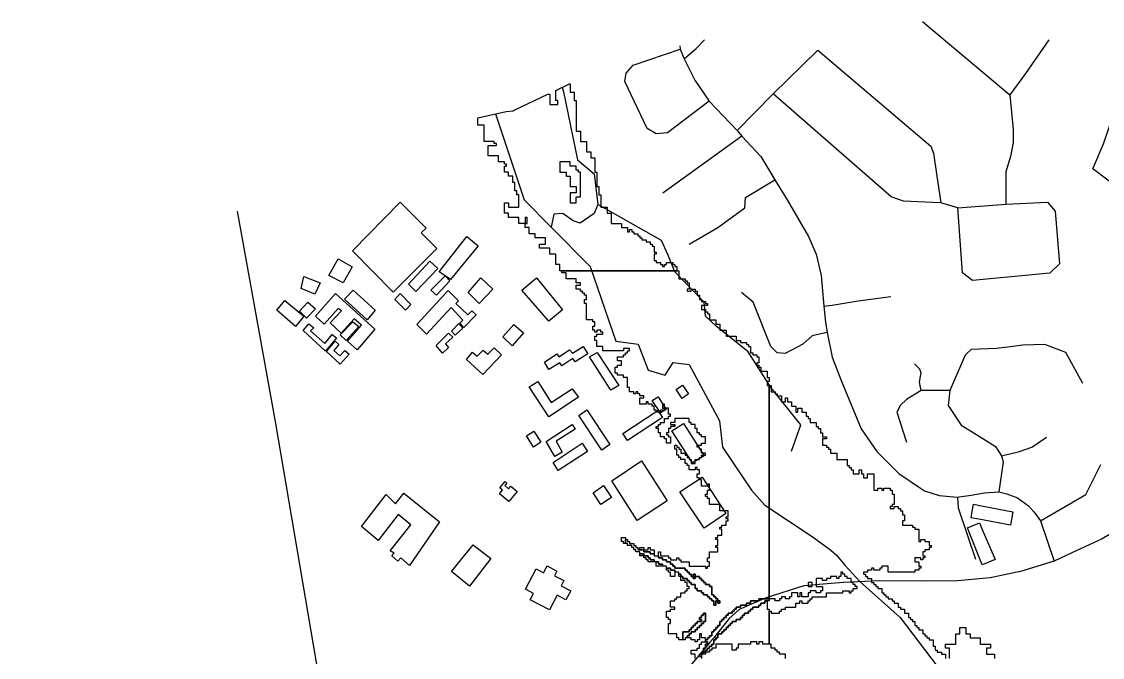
# Model space of a CAD drawing. Header units: metres. Extents: x 553506 to 563855, y 142925 to 150243.
# Drawn here: x 562271 to 563325, y 149623 to 150243 of the extents above; entities that cross this region are included whole.
import ezdxf

# ---------------------------------------------------------------- set-up
doc = ezdxf.new("R2010")
doc.units = ezdxf.units.M
for name, color, linetype in [('C-BUILDINGS', 8, 'Continuous'), ('C-FLOOD_ZONE_3', 150, 'Continuous'), ('C-POWER_LINES', 6, 'Continuous'), ('C-ROADS', 33, 'Continuous'), ('C-WATERWAYS', 5, 'Continuous')]:
    doc.layers.add(name, color=color, linetype=linetype)

msp = doc.modelspace()

# ---------------------------------------------------------------- linework, layer by layer
at = {"layer": 'C-BUILDINGS'}
for points in [[(562665.5555, 150041.5477), (562660.7112, 150036.9532), (562675.9047, 150021.5183), (562633.2107, 149978.9386), (562593.8669, 150019.2081), (562640.0548, 150066.651), (562665.5555, 150041.5477)], [(562716.1544, 150024.3413), (562689.3643, 149991.3365), (562684.0434, 149994.9411), (562678.1865, 149998.9182), (562705.2952, 150033.3354), (562716.1544, 150024.3413)], [(562593.5087, 150003.6032), (562584.7585, 149988.1665), (562570.7596, 149995.2361), (562579.6157, 150011.522), (562593.5087, 150003.6032)], [(562676.9452, 150002.14), (562655.4967, 149979.6448), (562648.4492, 149986.7897), (562669.188, 150009.4071), (562676.9452, 150002.14)], [(562562.1708, 149988.1634), (562557.126, 149977.0959), (562543.6003, 149982.4664), (562546.2093, 149994.3138), (562562.1708, 149988.1634)], [(562688.6877, 149990.1909), (562675.4973, 149976.1604), (562670.0852, 149981.0977), (562684.0434, 149994.9411), (562688.6877, 149990.1909)], [(562730.4324, 149982.0201), (562717.3859, 149967.8605), (562706.524, 149978.7022), (562719.0004, 149992.9884), (562730.4324, 149982.0201)], [(562785.1363, 149950.8758), (562759.011, 149980.8783), (562773.1088, 149992.9566), (562798.5388, 149961.7412), (562785.1363, 149950.8758)], [(562615.4557, 149943.0929), (562598.3425, 149922.7165), (562588.8369, 149931.3418), (562602.4092, 149946.7866), (562595.2489, 149953.0821), (562582.6236, 149939.0698), (562571.935, 149949.0824), (562582.9243, 149960.9059), (562579.8713, 149963.0798), (562566.155, 149947.7641), (562557.5169, 149955.7047), (562577.2755, 149977.7341), (562615.4557, 149943.0929)], [(562615.8598, 149961.6599), (562607.9284, 149951.9256), (562585.9771, 149972.1997), (562594.3658, 149980.9579), (562615.8598, 149961.6599)], [(562650.499, 149966.8757), (562645.557, 149961.6103), (562634.9945, 149972.0498), (562640.0743, 149977.5978), (562650.499, 149966.8757)], [(562689.9394, 149964.1522), (562665.7612, 149938.031), (562656.3638, 149947.6503), (562686.9986, 149980.6432), (562696.9776, 149970.753), (562694.6426, 149968.1302), (562706.2189, 149957.0217), (562709.9352, 149960.8237), (562714.32, 149956.9892), (562702.2108, 149944.5623), (562698.3736, 149948.9818), (562701.2699, 149951.756), (562689.9394, 149964.1522)], [(562527.7773, 149970.7794), (562546.2995, 149955.4941), (562538.2332, 149945.5998), (562519.9723, 149961.461), (562527.7773, 149970.7794)], [(562557.7185, 149962.8011), (562548.7779, 149953.5914), (562541.8863, 149960.452), (562549.9885, 149969.2122), (562557.7185, 149962.8011)], [(562555.8926, 149944.3226), (562552.8615, 149941.3883), (562566.7513, 149928.9393), (562573.9975, 149937.806), (562578.2172, 149934.5449), (562567.4149, 149921.4474), (562545.4683, 149941.5771), (562551.222, 149948.137), (562555.8926, 149944.3226)], [(562599.7548, 149945.4225), (562587.6767, 149932.0063), (562581.8254, 149937.3527), (562593.9214, 149950.2019), (562599.7548, 149945.4225)], [(562701.3724, 149944.1127), (562693.9171, 149937.2205), (562690.1052, 149941.062), (562697.2563, 149948.5123), (562701.3724, 149944.1127)], [(562760.478, 149939.4643), (562749.5158, 149926.7954), (562740.2893, 149935.4294), (562750.9898, 149947.5335), (562760.478, 149939.4643)], [(562580.4134, 149928.0921), (562575.6332, 149922.1306), (562581.1933, 149916.9308), (562586.1381, 149922.3298), (562590.3716, 149918.6351), (562581.7307, 149909.0119), (562568.2801, 149921.0518), (562576.8985, 149931.3866), (562580.4134, 149928.0921)], [(562691.7065, 149935.3028), (562684.2466, 149928.5551), (562687.3357, 149925.2471), (562681.548, 149919.543), (562675.3458, 149927.1377), (562687.3218, 149939.1373), (562691.7065, 149935.3028)], [(562715.173, 149916.6354), (562721.0911, 149922.633), (562725.764, 149918.5294), (562731.8242, 149924.6762), (562739.1424, 149917.8182), (562720.8537, 149898.8177), (562704.7617, 149913.4782), (562710.7839, 149920.6033), (562715.173, 149916.6354)], [(562794.8908, 149915.902), (562805.4666, 149922.9045), (562808.1345, 149919.4386), (562818.5798, 149926.1476), (562823.0676, 149919.0664), (562810.8151, 149911.1647), (562808.4357, 149914.3504), (562797.8711, 149907.2147), (562795.9221, 149910.2694), (562785.1929, 149903.6961), (562780.8471, 149910.9266), (562792.9531, 149918.8235), (562794.8908, 149915.902)], [(562853.6021, 149888.0131), (562845.789, 149883.3687), (562824.8676, 149915.8623), (562832.2593, 149920.3486), (562853.6021, 149888.0131)], [(562787.4898, 149871.6022), (562807.8126, 149884.8575), (562814.0355, 149876.8407), (562785.104, 149857.3577), (562766.1249, 149886.7966), (562774.4902, 149891.8813), (562787.4898, 149871.6022)], [(562921.3406, 149879.8227), (562915.0823, 149875.517), (562909.2742, 149884.1145), (562915.6766, 149888.2801), (562921.3406, 149879.8227)], [(562899.6546, 149864.8208), (562894.2213, 149861.3871), (562886.0291, 149873.3149), (562891.8795, 149877.04), (562899.6546, 149864.8208)], [(562844.6247, 149830.6296), (562836.9896, 149825.0003), (562814.4592, 149858.8564), (562822.2502, 149864.2012), (562844.6247, 149830.6296)], [(562896.0731, 149856.7712), (562861.9764, 149834.4413), (562857.3579, 149841.229), (562891.4455, 149863.8479), (562896.0731, 149856.7712)], [(562810.9083, 149845.4319), (562792.2396, 149833.7873), (562798.2573, 149823.204), (562791.1587, 149818.727), (562782.4465, 149833.6103), (562807.9213, 149850.1454), (562810.9083, 149845.4319)], [(562936.611, 149819.5134), (562925.1784, 149812.6393), (562905.2883, 149843.8853), (562916.4369, 149850.8951), (562936.611, 149819.5134)], [(562777.4976, 149832.7521), (562770.1218, 149827.977), (562763.3786, 149838.9603), (562770.6192, 149843.5864), (562777.4976, 149832.7521)], [(562822.9573, 149823.8428), (562794.1496, 149805.0759), (562789.3437, 149813.1488), (562817.737, 149831.7578), (562822.9573, 149823.8428)], [(562900.6416, 149775.5867), (562871.4101, 149756.5166), (562846.6082, 149794.9864), (562875.5402, 149814.4586), (562900.6416, 149775.5867)], [(562746.1447, 149775.0043), (562736.9594, 149782.5488), (562739.9072, 149786.1261), (562737.2523, 149788.3014), (562742.4412, 149794.5987), (562744.3789, 149793.0017), (562742.2456, 149790.4075), (562745.9268, 149787.3855), (562748.0535, 149789.9683), (562754.2824, 149784.8455), (562746.1447, 149775.0043)], [(562957.7157, 149763.2294), (562936.5751, 149749.0905), (562913.0025, 149784.4826), (562934.5718, 149798.7685), (562957.7157, 149763.2294)], [(562635.7016, 149772.8393), (562643.8586, 149783.1819), (562678.6981, 149754.9909), (562649.3552, 149712.723), (562640.9633, 149719.9367), (562637.7953, 149716.909), (562632.0935, 149721.9373), (562634.2873, 149724.6113), (562630.305, 149726.7669), (562650.7196, 149752.1565), (562638.3247, 149762.1817), (562618.8877, 149736.8231), (562602.4592, 149750.6274), (562626.6086, 149781.667), (562635.7016, 149772.8393)], [(562846.264, 149778.9589), (562835.967, 149771.9762), (562828.5049, 149783.3596), (562838.6508, 149790.4821), (562846.264, 149778.9589)], [(563204.5822, 149757.6607), (563197.1149, 149759.0706), (563198.1481, 149765.7038), (563199.3146, 149772.3189), (563207.0078, 149770.8383), (563237.6055, 149764.9327), (563235.3021, 149751.8703), (563204.5822, 149757.6607)], [(563220.3439, 149718.5043), (563207.8903, 149713.1887), (563195.887, 149743.3933), (563193.5547, 149749.2628), (563198.9594, 149751.6162), (563205.0674, 149754.2702), (563207.9073, 149747.6044), (563220.3439, 149718.5043)], [(562728.5362, 149719.5401), (562707.8606, 149692.4724), (562690.3968, 149706.7333), (562711.3228, 149732.7404), (562728.5362, 149719.5401)], [(562762.3249, 149689.4687), (562772.7426, 149709.1881), (562779.9854, 149705.3775), (562783.5523, 149712.1354), (562793.055, 149707.1499), (562790.6747, 149702.6445), (562799.7724, 149697.8687), (562797.0893, 149692.775), (562806.5069, 149687.8313), (562801.8518, 149679.0242), (562793.1948, 149683.5691), (562785.7177, 149669.4191), (562767.11, 149679.1913), (562770.321, 149685.2701), (562762.3249, 149689.4687)]]:
    msp.add_lwpolyline(points, close=True, dxfattribs=at)
at = {"layer": 'C-FLOOD_ZONE_3'}
for points in [[(562806, 150182), (562806, 150174), (562810, 150174), (562810, 150166), (562812, 150166), (562812, 150136), (562816, 150136), (562816, 150126), (562822, 150126), (562822, 150116), (562826, 150116), (562826, 150112), (562826, 150110), (562830, 150110), (562830, 150102), (562830, 150096), (562832, 150096), (562832, 150082), (562834, 150082), (562834, 150076), (562834, 150074), (562836, 150074), (562836, 150062), (562842, 150062), (562842, 150056), (562846, 150056), (562846, 150046), (562852, 150046), (562856, 150046), (562856, 150042), (562862, 150042), (562862, 150038), (562864, 150038), (562864, 150040), (562866, 150040), (562866, 150038), (562868, 150038), (562868, 150036), (562872, 150036), (562872, 150034), (562874, 150034), (562874, 150032), (562876, 150032), (562876, 150030), (562880, 150030), (562880, 150028), (562884, 150028), (562884, 150026), (562886, 150026), (562886, 150024), (562888, 150024), (562888, 150018), (562890, 150018), (562890, 150016), (562888, 150016), (562888, 150010), (562890, 150010), (562890, 150008), (562894, 150008), (562894, 150006), (562896, 150006), (562896, 150004), (562898, 150004), (562898, 150006), (562900, 150006), (562900, 150008), (562906, 150008), (562906, 150006), (562908, 150006), (562908, 150004), (562910, 150004), (562910, 150002), (562910, 150000), (562796, 150000), (562796, 150006), (562792, 150006), (562792, 150016), (562786, 150016), (562786, 150022), (562776, 150022), (562776, 150026), (562782, 150026), (562782, 150032), (562772, 150032), (562772, 150036), (562766, 150036), (562766, 150042), (562762, 150042), (562762, 150046), (562756, 150046), (562756, 150052), (562746, 150052), (562746, 150056), (562742, 150056), (562742, 150062), (562742, 150066), (562746, 150066), (562746, 150062), (562756, 150062), (562756, 150072), (562756, 150074), (562754, 150074), (562754, 150076), (562754, 150078), (562752, 150078), (562752, 150082), (562752, 150086), (562750, 150086), (562750, 150092), (562746, 150092), (562746, 150096), (562742, 150096), (562742, 150102), (562744, 150102), (562744, 150104), (562742, 150104), (562742, 150106), (562736, 150106), (562736, 150112), (562726, 150112), (562726, 150122), (562734, 150122), (562734, 150124), (562732, 150124), (562732, 150126), (562722, 150126), (562722, 150142), (562716, 150142), (562716, 150146), (562716, 150149.097), (562743.6149, 150155.1119), (562750.5141, 150155.8785), (562751.4524, 150156.4409), (562784.3493, 150172), (562786, 150172), (562786, 150162), (562794, 150162), (562794, 150166), (562792, 150166), (562792, 150175.6185), (562805.4925, 150182), (562806, 150182)], [(562816, 150072), (562816, 150096), (562814, 150096), (562814, 150098), (562812, 150098), (562812, 150102), (562806, 150102), (562806, 150106), (562796, 150106), (562796, 150096), (562802, 150096), (562802, 150092), (562806, 150092), (562806, 150082), (562812, 150082), (562812, 150076), (562806, 150076), (562806, 150066), (562812, 150066), (562812, 150072), (562816, 150072)], [(562764, 150046), (562764, 150052), (562762, 150052), (562762, 150046), (562764, 150046)], [(562830, 149940), (562830, 149942), (562828, 149942), (562828, 149946), (562830, 149946), (562830, 149950), (562828, 149950), (562828, 149952), (562822, 149952), (562822, 149958), (562822, 149968), (562820, 149968), (562820, 149972), (562822, 149972), (562822, 149976), (562820, 149976), (562820, 149978), (562818, 149978), (562818, 149980), (562816, 149980), (562816, 149982), (562812, 149982), (562812, 149986), (562816, 149986), (562816, 149988), (562812, 149988), (562812, 149992), (562808, 149992), (562802, 149992), (562802, 149998), (562798, 149998), (562798, 150000), (562910, 150000), (562912, 150000), (562912, 149998), (562912, 149992), (562914, 149992), (562918, 149992), (562918, 149990), (562920, 149990), (562920, 149988), (562922, 149988), (562922, 149986), (562922, 149982), (562920, 149982), (562920, 149980), (562924, 149980), (562924, 149982), (562928, 149982), (562928, 149980), (562930, 149980), (562930, 149978), (562930, 149976), (562932, 149976), (562932, 149972), (562934, 149972), (562934, 149970), (562938, 149970), (562938, 149968), (562940, 149968), (562940, 149966), (562938, 149966), (562934, 149966), (562934, 149962), (562938, 149962), (562938, 149960), (562940, 149960), (562940, 149958), (562942, 149958), (562942, 149952), (562948, 149952), (562948, 149948), (562952, 149948), (562952, 149942), (562958, 149942), (562958, 149938), (562958, 149936), (562964, 149936), (562968, 149936), (562968, 149932), (562970, 149932), (562972, 149932), (562972, 149930), (562978, 149930), (562978, 149928), (562980, 149928), (562980, 149926), (562982, 149926), (562982, 149920), (562984, 149920), (562984, 149918), (562988, 149918), (562988, 149916), (562990, 149916), (562990, 149912), (562990, 149910), (562988, 149910), (562988, 149908), (562990, 149908), (562990, 149906), (562992, 149906), (562992, 149902), (562998, 149902), (562998, 149896), (563000, 149896), (563000, 149892), (562998, 149892), (562998, 149888), (563000, 149888), (563000, 149886), (563000, 149680.001), (562994, 149680.001), (562989.9994, 149680.0006), (562989.999, 149678.001), (562984, 149678.001), (562981.9994, 149678.0006), (562981.999, 149676.001), (562980, 149676.001), (562977.9994, 149676.0006), (562977.999, 149674.001), (562974, 149674.001), (562971.9994, 149674.0006), (562971.999, 149672.001), (562970, 149672.001), (562967.9994, 149672.0006), (562967.999, 149670.001), (562965.9994, 149670.0006), (562965.999, 149668.001), (562963.9994, 149668.0006), (562963.999, 149666.001), (562962, 149666.001), (562959.9994, 149666.0006), (562959.999, 149664.001), (562957.9994, 149664.0006), (562957.999, 149662.001), (562955.9994, 149662.0006), (562955.999, 149660.001), (562953.9994, 149660.0006), (562953.999, 149658.001), (562951.9994, 149658.0006), (562951.999, 149656), (562951.999, 149654.001), (562949.9994, 149654.0006), (562949.999, 149652.001), (562947.9994, 149652.0006), (562947.999, 149650.001), (562945.9994, 149650.0006), (562945.999, 149648.001), (562943.9994, 149648.0006), (562943.999, 149646), (562943.999, 149644.001), (562941.9994, 149644.0006), (562941.999, 149642.001), (562939.9994, 149642.0006), (562939.999, 149640.001), (562938, 149640.001), (562938, 149642), (562934, 149642), (562934, 149646), (562932, 149646), (562932, 149640), (562930, 149640), (562930, 149638), (562928, 149638), (562928, 149640), (562924, 149640), (562924, 149642), (562920.001, 149642), (562920.001, 149643.999), (562922.0006, 149643.9994), (562922.001, 149645.999), (562924.0006, 149645.9994), (562924.001, 149647.999), (562928.0006, 149647.9994), (562928.001, 149649.999), (562930.0006, 149649.9994), (562930.001, 149651.999), (562932.0006, 149651.9994), (562932.001, 149653.999), (562934.0006, 149653.9994), (562934.001, 149655.999), (562936.0006, 149655.9994), (562936.001, 149657.999), (562938.0006, 149657.9994), (562938.001, 149660), (562938.001, 149664), (562938.0006, 149666.0006), (562935.9994, 149666.0006), (562935.999, 149664.001), (562933.9994, 149664.0006), (562933.999, 149662.001), (562931.9994, 149662.0006), (562931.9994, 149659.9994), (562933.999, 149659.999), (562933.999, 149658.001), (562929.9994, 149658.0006), (562929.999, 149656.001), (562927.9994, 149656.0006), (562927.999, 149654.001), (562925.9994, 149654.0006), (562925.999, 149652.001), (562923.9994, 149652.0006), (562923.999, 149650.001), (562921.9994, 149650.0006), (562921.999, 149648.001), (562918, 149648.001), (562915.9994, 149648.0006), (562915.999, 149646), (562915.999, 149640), (562912, 149640), (562912, 149642), (562910, 149642), (562910, 149646), (562902, 149646), (562902, 149656), (562904, 149656), (562904, 149660), (562902, 149660), (562902, 149662), (562900, 149662), (562900, 149668), (562904, 149668), (562904, 149670), (562908, 149670), (562908, 149672), (562904, 149672), (562904, 149678), (562908, 149678), (562908, 149680), (562910, 149680), (562910, 149682), (562914, 149682), (562914, 149686), (562918, 149686), (562918, 149688), (562920, 149688), (562920, 149690), (562922, 149690), (562922, 149692), (562920, 149692), (562920, 149696), (562918, 149696), (562918, 149698), (562914, 149698), (562913.9995, 149701.9995), (562915.999, 149701.999), (562915.9994, 149699.9994), (562918, 149699.999), (562919.999, 149699.999), (562919.9994, 149697.9994), (562921.999, 149697.999), (562921.9994, 149695.9994), (562923.999, 149695.999), (562923.9994, 149693.9994), (562926, 149693.999), (562927.999, 149693.999), (562927.9994, 149689.9994), (562929.999, 149689.999), (562929.9994, 149687.9994), (562933.999, 149687.999), (562933.9994, 149685.9994), (562935.999, 149685.999), (562935.9994, 149683.9994), (562938, 149683.999), (562939.999, 149683.999), (562939.9994, 149681.9994), (562941.999, 149681.999), (562941.9994, 149679.9994), (562943.999, 149679.999), (562943.9994, 149677.9994), (562945.999, 149677.999), (562945.999, 149676), (562945.9994, 149673.9994), (562948.0006, 149673.9994), (562948.001, 149676), (562948.001, 149677.999), (562950, 149678), (562950.0006, 149680.0006), (562948.001, 149680.001), (562948.0006, 149682.0006), (562946.001, 149682.001), (562946.0006, 149684.0006), (562944.001, 149684.001), (562944.0006, 149692.0006), (562942.001, 149692.001), (562942.0006, 149694.0006), (562938.001, 149694.001), (562938.0006, 149696.0006), (562936.001, 149696.001), (562936.0006, 149698.0006), (562934.001, 149698.001), (562934.0006, 149700.0006), (562932.001, 149700.001), (562932.0006, 149702.0006), (562928, 149702), (562928.0006, 149704.0006), (562925.9994, 149704.0006), (562926, 149702), (562924.001, 149702.001), (562924.0006, 149704.0006), (562922.001, 149704.001), (562922.0006, 149706.0006), (562920.001, 149706.001), (562920.0006, 149708.0006), (562918.001, 149708.001), (562918.0006, 149710.0006), (562912, 149710.001), (562908.001, 149710.001), (562908.0006, 149712.0006), (562906.001, 149712.001), (562906.0006, 149714.0006), (562904.001, 149714.001), (562904.0006, 149716.0006), (562900.001, 149716.001), (562900.0006, 149718.0006), (562896.001, 149718.001), (562896.0006, 149720.0006), (562892.001, 149720.001), (562892.0006, 149722.0006), (562892, 149726), (562894, 149726), (562894, 149722), (562898, 149722), (562900, 149722), (562902, 149722), (562902, 149720), (562904, 149720), (562904, 149718), (562910, 149718), (562910, 149720), (562912, 149720), (562912, 149718), (562914, 149718), (562914, 149716), (562922, 149716), (562922, 149712), (562938, 149712), (562938, 149710), (562940, 149710), (562940, 149712), (562942, 149712), (562942, 149716), (562940, 149716), (562940, 149720), (562942, 149720), (562942, 149726), (562950, 149726), (562950, 149730), (562948, 149730), (562948, 149732), (562950, 149732), (562950, 149738), (562948, 149738), (562948, 149740), (562950, 149740), (562950, 149742), (562954, 149742), (562954, 149748), (562952, 149748), (562952, 149750), (562954, 149750), (562954, 149752), (562958, 149752), (562958, 149756), (562960, 149756), (562960, 149758), (562958, 149758), (562958, 149760), (562960, 149760), (562960, 149766), (562952, 149766), (562952, 149772), (562942, 149772), (562942, 149778), (562940, 149778), (562940, 149780), (562938, 149780), (562938, 149782), (562940, 149782), (562940, 149786), (562942, 149786), (562942, 149792), (562940, 149792), (562940, 149790), (562934, 149790), (562934, 149796), (562932, 149796), (562932, 149798), (562930, 149798), (562930, 149802), (562932, 149802), (562932, 149806), (562930, 149806), (562930, 149808), (562928, 149808), (562928, 149806), (562922, 149806), (562922, 149810), (562920, 149810), (562920, 149812), (562918, 149812), (562918, 149816), (562914, 149816), (562914, 149818), (562912, 149818), (562912, 149820), (562910, 149820), (562910, 149826), (562908, 149826), (562908, 149830), (562910, 149830), (562910, 149828), (562912, 149828), (562912, 149826), (562914, 149826), (562914, 149822), (562918, 149822), (562918, 149820), (562920, 149820), (562920, 149818), (562922, 149818), (562922, 149816), (562924, 149816), (562924, 149812), (562928, 149812), (562928, 149816), (562932, 149816), (562932, 149818), (562934, 149818), (562934, 149820), (562938, 149820), (562938, 149822), (562934, 149822), (562934, 149826), (562932, 149826), (562932, 149828), (562930, 149828), (562930, 149830), (562934, 149830), (562934, 149832), (562938, 149832), (562938, 149838), (562934, 149838), (562934, 149840), (562932, 149840), (562932, 149842), (562930, 149842), (562930, 149846), (562928, 149846), (562928, 149850), (562924, 149850), (562924, 149852), (562922, 149852), (562922, 149856), (562908, 149856), (562908, 149852), (562904, 149852), (562904, 149850), (562908, 149850), (562908, 149848), (562904, 149848), (562904, 149846), (562902, 149846), (562902, 149842), (562900, 149842), (562900, 149840), (562902, 149840), (562902, 149838), (562904, 149838), (562904, 149832), (562900, 149832), (562900, 149836), (562898, 149836), (562898, 149838), (562894, 149838), (562894, 149842), (562892, 149842), (562892, 149846), (562890, 149846), (562890, 149848), (562892, 149848), (562892, 149850), (562894, 149850), (562894, 149852), (562898, 149852), (562898, 149856), (562902, 149856), (562902, 149858), (562904, 149858), (562904, 149860), (562902, 149860), (562902, 149866), (562898, 149866), (562898, 149864), (562894, 149864), (562894, 149862), (562890, 149862), (562890, 149864), (562888, 149864), (562888, 149868), (562886, 149868), (562886, 149870), (562882, 149870), (562882, 149872), (562880, 149872), (562880, 149870), (562874, 149870), (562874, 149876), (562878, 149876), (562878, 149878), (562874, 149878), (562874, 149880), (562872, 149880), (562872, 149882), (562870, 149882), (562870, 149880), (562868, 149880), (562868, 149882), (562864, 149882), (562864, 149886), (562862, 149886), (562862, 149896), (562858, 149896), (562858, 149898), (562852, 149898), (562852, 149900), (562850, 149900), (562850, 149906), (562852, 149906), (562852, 149908), (562856, 149908), (562856, 149912), (562852, 149912), (562852, 149916), (562858, 149916), (562858, 149918), (562860, 149918), (562860, 149920), (562862, 149920), (562862, 149922), (562864, 149922), (562864, 149924), (562858, 149924), (562858, 149922), (562838, 149922), (562838, 149926), (562832, 149926), (562832, 149932), (562830, 149932), (562830, 149936), (562832, 149936), (562832, 149938), (562838, 149938), (562838, 149940), (562836, 149940), (562836, 149942), (562832, 149942), (562832, 149940), (562830, 149940)], [(562898, 149870), (562896, 149870), (562896, 149866), (562898, 149866), (562898, 149870)], [(562860.0006, 149740.0006), (562860.0005, 149738), (562860, 149735.999), (562860, 149733.999), (562857.9994, 149733.9994), (562857.999, 149735.999), (562855.9994, 149735.9994), (562855.9994, 149740.0006), (562860.0006, 149740.0006)], [(562913.9994, 149701.9994), (562913.999, 149703.999), (562911.9994, 149703.9994), (562911.999, 149705.999), (562909.9994, 149705.9994), (562907.9994, 149705.9994), (562907.999, 149707.999), (562903.9994, 149707.9994), (562903.999, 149709.999), (562899.9994, 149709.9994), (562899.999, 149711.999), (562895.9994, 149711.9994), (562895.999, 149713.999), (562891.9994, 149713.9994), (562891.999, 149715.999), (562890, 149715.999), (562887.9997, 149715.9997), (562887.999, 149717.999), (562883.9994, 149717.9994), (562883.999, 149719.999), (562881.9994, 149719.9994), (562881.999, 149721.999), (562877.9997, 149721.9997), (562877.999, 149723.999), (562873.9994, 149723.9994), (562873.999, 149725.999), (562871.9997, 149725.9997), (562869.999, 149726), (562869.999, 149727.999), (562867.9997, 149727.9997), (562867.999, 149729.999), (562865.9994, 149729.9994), (562865.999, 149731.999), (562863.999, 149731.999), (562861.9997, 149731.9997), (562861.999, 149733.999), (562860, 149733.999), (562860, 149735.999), (562860.0003, 149737.9997), (562862.001, 149738), (562862.001, 149736.001), (562864.0003, 149736.0003), (562864.001, 149734.001), (562868, 149734.001), (562868.0003, 149732.0003), (562870.001, 149732), (562870.001, 149730.001), (562872.0006, 149730.0006), (562872.001, 149728.001), (562874.0005, 149728.001), (562876, 149728.001), (562878.0003, 149728.0003), (562878.001, 149726.001), (562880, 149726.001), (562884.0006, 149726.0006), (562884.001, 149724.001), (562888, 149724.001), (562888, 149722), (562892.0006, 149722.0006), (562892.001, 149720.001), (562896.0006, 149720.0006), (562896.001, 149718.001), (562900.0006, 149718.0006), (562900.001, 149716.001), (562904.0006, 149716.0006), (562904.001, 149714.001), (562906.0006, 149714.0006), (562906.001, 149712.001), (562908.0006, 149712.0006), (562908.001, 149710.001), (562912, 149710.001), (562918.0006, 149710.0006), (562918.001, 149708.001), (562920.0006, 149708.0006), (562920.001, 149706.001), (562922.0006, 149706.0006), (562922.001, 149704.001), (562924.0006, 149704.0006), (562924.001, 149702.001), (562926, 149702), (562926.001, 149700.001), (562927.999, 149700.001), (562928, 149702), (562932.0006, 149702.0006), (562932.001, 149700.001), (562934.0006, 149700.0006), (562934.001, 149698.001), (562936.0006, 149698.0006), (562936.001, 149696.001), (562938.0006, 149696.0006), (562938.001, 149694.001), (562942.0006, 149694.0006), (562942.001, 149692.001), (562944.0006, 149692.0006), (562944.001, 149684.001), (562946.0006, 149684.0006), (562946.001, 149682.001), (562948.0006, 149682.0006), (562948.001, 149680.001), (562950.0006, 149680.0006), (562950, 149678), (562948.001, 149677.999), (562948.001, 149676), (562948.0006, 149673.9994), (562945.9994, 149673.9994), (562945.999, 149676), (562945.999, 149677.999), (562943.9994, 149677.9994), (562943.999, 149679.999), (562941.9994, 149679.9994), (562941.999, 149681.999), (562939.9994, 149681.9994), (562939.999, 149683.999), (562938, 149683.999), (562935.9994, 149683.9994), (562935.999, 149685.999), (562933.9994, 149685.9994), (562933.999, 149687.999), (562929.9994, 149687.9994), (562929.999, 149689.999), (562927.9994, 149689.9994), (562927.999, 149693.999), (562926, 149693.999), (562923.9994, 149693.9994), (562923.999, 149695.999), (562921.9994, 149695.9994), (562921.999, 149697.999), (562919.9994, 149697.9994), (562919.999, 149699.999), (562918, 149699.999), (562915.9994, 149699.9994), (562915.999, 149701.999), (562913.9994, 149701.9994)], [(562874.001, 149730), (562878, 149730), (562878.0005, 149728.0005), (562876, 149728.001), (562874.001, 149728.001), (562874.001, 149730)], [(562878.001, 149726.001), (562878.0005, 149728.0005), (562882, 149728), (562882, 149730), (562884, 149730), (562884, 149728), (562888, 149728), (562888, 149724.001), (562884.001, 149724.001), (562884.0006, 149726.0006), (562880, 149726.001), (562878.001, 149726.001)], [(562874, 149723.999), (562877.999, 149723.999), (562877.9995, 149721.9995), (562874, 149722), (562874, 149723.999)], [(562883.9994, 149717.9994), (562887.999, 149717.999), (562887.999, 149716), (562882, 149716), (562882, 149718), (562880, 149718), (562880, 149720), (562878, 149720), (562877.9995, 149721.9995), (562881.999, 149721.999), (562881.9994, 149719.9994), (562883.999, 149719.999), (562883.9994, 149717.9994)], [(562895.999, 149712), (562892, 149712), (562890, 149712), (562890, 149715.999), (562891.999, 149715.999), (562891.9994, 149713.9994), (562895.999, 149713.999), (562895.999, 149712)], [(562907.9994, 149705.9994), (562908, 149702), (562904, 149702), (562904, 149706), (562902, 149706), (562902, 149708), (562900, 149708), (562900, 149709.999), (562903.999, 149709.999), (562903.9994, 149707.9994), (562907.999, 149707.999), (562907.9994, 149705.9994)], [(562913.9995, 149701.9995), (562912, 149702), (562912, 149703.999), (562913.999, 149703.999), (562913.9995, 149701.9995)], [(562928.0006, 149704.0006), (562928, 149702), (562926, 149702), (562925.9994, 149704.0006), (562928.0006, 149704.0006)], [(562926.001, 149700.001), (562926, 149702), (562928, 149702), (562927.999, 149700.001), (562926.001, 149700.001)], [(563042, 149696), (563038, 149696), (563038, 149692), (563042, 149692), (563042, 149696)], [(562935.9994, 149632.0006), (562937.999, 149632.001), (562937.9994, 149636.0006), (562939.999, 149636.001), (562939.999, 149637.999), (562937.9994, 149637.9994), (562938, 149640.001), (562939.999, 149640.001), (562939.9994, 149642.0006), (562941.999, 149642.001), (562941.9994, 149644.0006), (562943.999, 149644.001), (562943.999, 149646), (562943.9994, 149648.0006), (562945.999, 149648.001), (562945.9994, 149650.0006), (562947.999, 149650.001), (562947.9994, 149652.0006), (562949.999, 149652.001), (562949.9994, 149654.0006), (562951.999, 149654.001), (562951.999, 149656), (562951.9994, 149658.0006), (562953.999, 149658.001), (562953.9994, 149660.0006), (562955.999, 149660.001), (562955.9994, 149662.0006), (562957.999, 149662.001), (562957.9994, 149664.0006), (562959.999, 149664.001), (562959.9994, 149666.0006), (562962, 149666.001), (562963.999, 149666.001), (562963.9994, 149668.0006), (562965.999, 149668.001), (562965.9994, 149670.0006), (562967.999, 149670.001), (562967.9994, 149672.0006), (562970, 149672.001), (562971.999, 149672.001), (562971.9994, 149674.0006), (562974, 149674.001), (562977.999, 149674.001), (562977.9994, 149676.0006), (562980, 149676.001), (562981.999, 149676.001), (562981.9994, 149678.0006), (562984, 149678.001), (562989.999, 149678.001), (562989.9994, 149680.0006), (562994, 149680.001), (563000, 149680.0005), (563000, 149677.9995), (562998, 149677.999), (562996.001, 149677.999), (562996.0006, 149675.9994), (562994, 149675.999), (562992.001, 149675.999), (562992.0006, 149673.9994), (562990.001, 149673.999), (562990.0006, 149671.9994), (562984.001, 149671.999), (562984.0006, 149669.9994), (562982.001, 149669.999), (562982.0006, 149667.9994), (562980.001, 149667.999), (562980.0006, 149665.9994), (562978, 149665.999), (562976.001, 149665.999), (562976.0006, 149663.9994), (562974.001, 149663.999), (562974.0006, 149661.9994), (562972.001, 149661.999), (562972.0006, 149659.9994), (562970, 149659.999), (562968.001, 149659.999), (562968.0006, 149657.9994), (562966, 149657.999), (562964.001, 149657.999), (562964.0006, 149655.9994), (562962.001, 149655.999), (562962.0006, 149653.9994), (562960.001, 149653.999), (562960.0006, 149651.9994), (562958.001, 149651.999), (562958.0006, 149649.9994), (562956.001, 149649.999), (562956.0006, 149647.9994), (562954.001, 149647.999), (562954.0006, 149645.9994), (562952, 149645.999), (562950.001, 149645.999), (562950.001, 149644), (562950.0006, 149641.9994), (562948.001, 149641.999), (562948.0006, 149639.9994), (562946.001, 149639.999), (562946.001, 149638), (562946.0006, 149635.9994), (562944.001, 149635.999), (562944.0006, 149633.9994), (562942.001, 149633.999), (562942.0006, 149631.9994), (562940.001, 149631.999), (562940.0006, 149629.9994), (562938.001, 149629.999), (562938.0003, 149627.9997), (562936, 149628), (562935.9994, 149632.0006)], [(562950.001, 149645.999), (562952, 149645.999), (562954.0006, 149645.9994), (562954.001, 149647.999), (562956.0006, 149647.9994), (562956.001, 149649.999), (562958.0006, 149649.9994), (562958.001, 149651.999), (562960.0006, 149651.9994), (562960.001, 149653.999), (562962.0006, 149653.9994), (562962.001, 149655.999), (562964.0006, 149655.9994), (562964.001, 149657.999), (562966, 149657.999), (562968.0006, 149657.9994), (562968.001, 149659.999), (562970, 149659.999), (562972.0006, 149659.9994), (562972.001, 149661.999), (562974.0006, 149661.9994), (562974.001, 149663.999), (562976.0006, 149663.9994), (562976.001, 149665.999), (562978, 149665.999), (562980.0006, 149665.9994), (562980.001, 149667.999), (562982.0006, 149667.9994), (562982.001, 149669.999), (562984.0006, 149669.9994), (562984.001, 149671.999), (562990.0006, 149671.9994), (562990.001, 149673.999), (562992.0006, 149673.9994), (562992.001, 149675.999), (562994, 149675.999), (562996.0006, 149675.9994), (562996.001, 149677.999), (562998, 149677.999), (562998, 149670), (563000, 149670), (563000, 149668), (563000, 149636), (562994, 149636), (562994, 149638), (562990, 149638), (562990, 149636), (562988, 149636), (562988, 149638), (562982, 149638), (562982, 149636), (562970, 149636), (562970, 149632), (562968, 149632), (562968, 149630), (562964, 149630), (562964, 149636), (562948, 149636), (562948, 149632), (562944, 149632), (562944, 149630), (562942, 149630), (562942, 149628), (562938.0005, 149627.9995), (562938.001, 149629.999), (562940.0006, 149629.9994), (562940.001, 149631.999), (562942.0006, 149631.9994), (562942.001, 149633.999), (562944.0006, 149633.9994), (562944.001, 149635.999), (562946.0006, 149635.9994), (562946.001, 149638), (562946.001, 149639.999), (562948.0006, 149639.9994), (562948.001, 149641.999), (562950.0006, 149641.9994), (562950.001, 149644), (562950.001, 149645.999)], [(562949.9994, 149675.9994), (562952.0006, 149675.9994), (562952.0006, 149678.0006), (562950, 149678), (562949.9994, 149675.9994)], [(562952.0006, 149678.0006), (562952.0006, 149675.9994), (562949.9994, 149675.9994), (562950, 149678), (562952.0006, 149678.0006)], [(562921.999, 149648.001), (562921.9994, 149650.0006), (562923.999, 149650.001), (562923.9994, 149652.0006), (562925.999, 149652.001), (562925.9994, 149654.0006), (562927.999, 149654.001), (562927.9994, 149656.0006), (562929.999, 149656.001), (562929.9994, 149658.0006), (562933.999, 149658.001), (562933.999, 149659.999), (562931.9994, 149659.9994), (562931.9994, 149662.0006), (562933.999, 149662.001), (562933.9994, 149664.0006), (562935.999, 149664.001), (562935.9994, 149666.0006), (562938.0006, 149666.0006), (562938.001, 149664), (562938.001, 149660), (562938.0006, 149657.9994), (562936.001, 149657.999), (562936.0006, 149655.9994), (562934.001, 149655.999), (562934.0006, 149653.9994), (562932.001, 149653.999), (562932.0006, 149651.9994), (562930.001, 149651.999), (562930.0006, 149649.9994), (562928.001, 149649.999), (562928.0006, 149647.9994), (562924.001, 149647.999), (562924.0006, 149645.9994), (562922.001, 149645.999), (562922.0006, 149643.9994), (562920.001, 149643.999), (562920.0006, 149641.9994), (562918.001, 149641.999), (562918.0006, 149639.9994), (562915.9994, 149639.9994), (562915.999, 149646), (562915.9994, 149648.0006), (562918, 149648.001), (562921.999, 149648.001)], [(562934, 149626), (562934, 149623.999), (562931.9994, 149623.9994), (562931.9994, 149626.0006), (562934, 149626)], [(562936, 149628), (562936.001, 149626), (562934, 149626), (562933.9994, 149628.0006), (562936, 149628)], [(562936, 149628), (562938.0005, 149627.9995), (562938, 149626), (562936.001, 149626), (562936, 149628)]]:
    msp.add_lwpolyline(points, close=True, dxfattribs=at)
for points in [[(563016, 149622), (563016, 149626), (563010, 149626), (563010, 149628), (563008, 149628), (563008, 149630), (563006, 149630), (563006, 149632), (563002, 149632), (563002, 149636), (563000, 149636), (563000, 149668), (563002, 149668), (563002, 149666), (563010, 149666), (563010, 149668), (563012, 149668), (563012, 149670), (563016, 149670), (563016, 149672), (563026, 149672), (563026, 149676), (563030, 149676), (563030, 149678), (563032, 149678), (563032, 149676), (563038, 149676), (563038, 149678), (563040, 149678), (563040, 149680), (563042, 149680), (563042, 149682), (563056, 149682), (563056, 149686), (563072, 149686), (563072, 149688), (563078, 149688), (563078, 149686), (563080, 149686), (563080, 149688), (563082, 149688), (563082, 149690), (563086, 149690), (563086, 149692), (563084, 149692), (563084, 149694), (563082, 149694), (563082, 149696), (563080, 149696), (563080, 149700), (563076, 149700), (563076, 149702), (563074, 149702), (563074, 149704), (563072, 149704), (563072, 149706), (563070, 149706), (563070, 149702), (563068, 149702), (563068, 149700), (563066, 149700), (563066, 149702), (563060, 149702), (563060, 149700), (563056, 149700), (563056, 149698), (563052, 149698), (563052, 149700), (563046, 149700), (563046, 149692), (563052, 149692), (563052, 149688), (563050, 149688), (563050, 149686), (563046, 149686), (563046, 149688), (563040, 149688), (563040, 149686), (563038, 149686), (563038, 149682), (563032, 149682), (563032, 149686), (563030, 149686), (563030, 149682), (563028, 149682), (563028, 149686), (563022, 149686), (563022, 149682), (563020, 149682), (563020, 149680), (563016, 149680), (563016, 149682), (563012, 149682), (563012, 149680), (563010, 149680), (563010, 149678), (563006, 149678), (563006, 149680), (563000.0006, 149680.0006), (563000, 149888), (563002, 149888), (563002, 149882), (563006, 149882), (563006, 149880), (563008, 149880), (563008, 149878), (563012, 149878), (563012, 149872), (563016, 149872), (563016, 149876), (563018, 149876), (563018, 149872), (563022, 149872), (563022, 149868), (563026, 149868), (563026, 149862), (563028, 149862), (563028, 149866), (563032, 149866), (563032, 149862), (563036, 149862), (563036, 149858), (563038, 149858), (563038, 149856), (563040, 149856), (563040, 149852), (563046, 149852), (563046, 149848), (563048, 149848), (563048, 149846), (563050, 149846), (563050, 149842), (563052, 149842), (563052, 149838), (563056, 149838), (563056, 149836), (563052, 149836), (563052, 149830), (563056, 149830), (563056, 149828), (563058, 149828), (563058, 149826), (563060, 149826), (563060, 149822), (563066, 149822), (563066, 149816), (563076, 149816), (563076, 149810), (563078, 149810), (563078, 149808), (563080, 149808), (563080, 149806), (563082, 149806), (563082, 149802), (563088, 149802), (563088, 149806), (563090, 149806), (563090, 149802), (563092, 149802), (563092, 149798), (563096, 149798), (563096, 149802), (563102, 149802), (563102, 149786), (563106, 149786), (563106, 149788), (563110, 149788), (563110, 149786), (563112, 149786), (563112, 149788), (563118, 149788), (563118, 149786), (563120, 149786), (563120, 149782), (563122, 149782), (563122, 149772), (563120, 149772), (563120, 149770), (563118, 149770), (563118, 149768), (563122, 149768), (563122, 149770), (563126, 149770), (563126, 149768), (563128, 149768), (563128, 149766), (563130, 149766), (563130, 149762), (563132, 149762), (563132, 149756), (563130, 149756), (563130, 149752), (563140, 149752), (563140, 149750), (563142, 149750), (563142, 149748), (563146, 149748), (563146, 149736), (563148, 149736), (563148, 149738), (563152, 149738), (563152, 149736), (563156, 149736), (563156, 149732), (563158, 149732), (563158, 149730), (563156, 149730), (563156, 149728), (563152, 149728), (563152, 149726), (563150, 149726), (563150, 149722), (563152, 149722), (563152, 149720), (563150, 149720), (563150, 149718), (563148, 149718), (563148, 149720), (563142, 149720), (563142, 149716), (563146, 149716), (563146, 149712), (563148, 149712), (563148, 149710), (563146, 149710), (563146, 149708), (563142, 149708), (563142, 149706), (563116, 149706), (563116, 149712), (563110, 149712), (563110, 149710), (563108, 149710), (563108, 149708), (563102, 149708), (563102, 149710), (563100, 149710), (563100, 149708), (563096, 149708), (563096, 149706), (563092, 149706), (563092, 149704), (563094, 149704), (563094, 149702), (563096, 149702), (563096, 149700), (563100, 149700), (563100, 149696), (563102, 149696), (563102, 149694), (563104, 149694), (563104, 149692), (563106, 149692), (563106, 149690), (563110, 149690), (563110, 149686), (563112, 149686), (563112, 149684), (563114, 149684), (563114, 149682), (563116, 149682), (563116, 149680), (563120, 149680), (563120, 149678), (563122, 149678), (563122, 149676), (563126, 149676), (563126, 149672), (563128, 149672), (563128, 149670), (563132, 149670), (563132, 149666), (563136, 149666), (563136, 149662), (563138, 149662), (563138, 149660), (563140, 149660), (563140, 149658), (563142, 149658), (563142, 149654), (563144, 149654), (563144, 149652), (563146, 149652), (563146, 149650), (563150, 149650), (563150, 149646), (563152, 149646), (563152, 149644), (563154, 149644), (563154, 149642), (563156, 149642), (563156, 149640), (563160, 149640), (563160, 149634), (563162, 149634), (563162, 149630), (563164, 149630), (563164, 149628), (563168, 149628), (563168, 149626), (563172, 149626), (563172, 149622)], [(563176, 149622), (563176, 149632), (563172, 149632), (563172, 149636), (563182, 149636), (563182, 149646), (563186, 149646), (563186, 149652), (563192, 149652), (563192, 149646), (563196, 149646), (563196, 149642), (563206, 149642), (563206, 149636), (563216, 149636), (563216, 149632), (563212, 149632), (563212, 149626), (563220, 149626), (563220, 149622)], [(562928, 149622), (562928, 149626), (562924, 149626), (562924, 149630), (562930, 149630), (562930, 149632), (562932, 149632), (562932, 149636), (562934, 149636), (562934, 149638), (562937.9994, 149637.9994), (562939.999, 149637.999), (562939.999, 149636.001), (562937.9994, 149636.0006), (562937.999, 149632.001), (562935.9994, 149632.0006), (562936, 149628), (562933.9994, 149628.0006), (562933.9994, 149628.0006), (562933.999, 149626.001), (562931.9994, 149626.0006), (562931.9994, 149623.9994), (562934, 149623.999), (562934, 149622)]]:
    msp.add_lwpolyline(points, dxfattribs=at)
at = {"layer": 'C-POWER_LINES'}
msp.add_lwpolyline([(562481.0742, 150058.173), (562518.748, 149850.9205), (562563.0255, 149589.5582), (562604.0735, 149335.3731), (562654.9642, 149054.5647), (562695.4081, 148838.627), (562712.1361, 148556.7032), (562733.7027, 148292.8638), (562748.8542, 148041.9772), (562769.1578, 147779.8787), (562788.2238, 147530.6078), (562848.6158, 147337.9556)], dxfattribs=at)
at = {"layer": 'C-ROADS'}
for points in [[(563149.5496, 150242.8114), (563234.7445, 150171.3238), (563237.9797, 150137.7238), (563237.9795, 150137.5123), (563237.9235, 150124.9889), (563235.5892, 150111.3689), (563231.0181, 150096.4424), (563230.9507, 150064.9412)], [(562917.2557, 150206.4359), (562928.9225, 150216.6901), (562936.8755, 150225.1266)], [(563272.9531, 150225.1696), (563250.0058, 150192.2557), (563234.7445, 150171.3238)], [(562941.4685, 150165.1318), (562900.8669, 150134.4588), (562889.944, 150133.5667), (562881.0515, 150138.7272), (562859.1582, 150184.4683), (562860.5162, 150192.5475), (562867.4777, 150200.2258), (562913.2268, 150216.0137)], [(562912.8728, 150219.1143), (562913.2268, 150216.0137), (562917.2557, 150206.4359), (562927.4673, 150185.7015), (562941.4685, 150165.1318), (562968.9323, 150136.7866), (562973.3138, 150131.2938), (562992.067, 150111.1869), (563005.7164, 150088.7252), (563017.5818, 150069.1898), (563038.3994, 150033.388), (563046.0683, 150016.1569), (563050.7612, 149995.3697), (563053.4092, 149965.2572), (563054.9279, 149949.7897), (563056.5581, 149939.8352), (563061.4457, 149915.782), (563070.2582, 149892.9219), (563089.7563, 149845.6696), (563105.2398, 149823.5892), (563126.6378, 149802.1198), (563147.7457, 149788.0207), (563151.6302, 149785.4283)], [(562968.9323, 150136.7866), (563004.0263, 150172.3051), (563047.5425, 150215.0368), (563157.698, 150121.5474), (563160.2543, 150114.5609), (563163.3849, 150094.3474), (563167.4172, 150066.2156)], [(563448.5966, 150149.1687), (563433.9123, 150133.6193), (563393.8798, 150091.0731), (563369.6157, 150080.7285), (563350.3421, 150083.098), (563331.6187, 150087.2882), (563315.6361, 150099.3458), (563326.2624, 150123.6143), (563334.3276, 150147.3228), (563338.7036, 150177.592), (563339.3291, 150189.7775), (563342.1875, 150200.9766), (563343.7971, 150205.1614)], [(563184.0979, 150061.4256), (563167.4172, 150066.2156), (563159.5298, 150066.5658), (563131.1989, 150067.8357), (563119.0435, 150071.857), (563004.0263, 150172.3051)], [(562973.3138, 150131.2938), (562896.3187, 150075.624)], [(562922.1061, 150025.8996), (562950.0908, 150042.1368), (562976.3935, 150061.3816), (562977.1077, 150071.2435), (563005.7164, 150088.7252)], [(563184.0979, 150061.4256), (563230.9507, 150064.9412), (563271.6838, 150066.8379), (563279.1601, 150058.1046), (563283.1902, 150006.777), (563273.8893, 149997.51), (563198.5331, 149990.3273), (563188.7, 149997.7947), (563184.0979, 150061.4256)], [(563056.5581, 149939.8352), (563049.3024, 149938.1133), (563041.9461, 149936.4772), (563032.9277, 149928.4217), (563015.7837, 149919.1843), (563007.7886, 149920.0546), (563001.7939, 149925.9414), (562984.5723, 149969.326), (562973.0271, 149978.7764)], [(563086.7926, 149970.6141), (563118.6286, 149974.7423)], [(563053.4092, 149965.2572), (563061.5263, 149966.2608), (563086.7926, 149970.6141)], [(563235.2305, 149925.7581), (563221.6351, 149924.0569), (563197.0658, 149923.2756), (563192.7523, 149919.1427), (563191.2465, 149917.7035), (563176.1389, 149883.1085), (563174.8072, 149868.7191), (563187.4154, 149849.3747), (563198.1097, 149842.7471), (563205.7741, 149837.9932), (563220.9448, 149828.6252), (563226.7974, 149819.5286), (563228.147, 149813.5722), (563224.0295, 149784.3687)], [(563305.9221, 149890.0077), (563289.5429, 149920.2287), (563268.9033, 149927.9533), (563247.3293, 149927.2671), (563235.2305, 149925.7581)], [(563148.3755, 149883.2054), (563146.5675, 149891.2732), (563147.8088, 149896.8555), (563148.344, 149900.4677), (563147.0327, 149904.1213), (563141.7387, 149909.2845)], [(563176.1389, 149883.1085), (563148.3755, 149883.2054), (563134.0748, 149874.4476), (563128.0378, 149868.9021), (563124.452, 149862.0987), (563133.9306, 149832.8043)], [(563226.7974, 149819.5286), (563244.3676, 149823.7159), (563256.3336, 149827.8697), (563270.5567, 149837.5269)], [(563264.6167, 149755.9859), (563308.7705, 149781.8106), (563323.4348, 149810.9937)], [(563382.0343, 149789.8298), (563359.9451, 149768.8583), (563343.276, 149749.3059), (563339.242, 149746.9292), (563324.9714, 149738.5391), (563295.1577, 149724.8463), (563277.957, 149716.9419), (563245.3584, 149706.856), (563242.0533, 149706.1721), (563215.572, 149700.6441), (563183.8495, 149697.7322), (563149.9559, 149697.1557)], [(563151.6302, 149785.4283), (563165.8415, 149780.7378), (563172.9883, 149780.1748), (563183.6033, 149779.3435), (563185.2671, 149779.5522), (563197.1351, 149781.076), (563210.1821, 149783.55), (563224.0295, 149784.3687), (563231.7742, 149782.3667), (563242.395, 149778.4972), (563252.964, 149770.7638), (563258.5572, 149764.5528), (563264.6167, 149755.9859), (563277.957, 149716.9419)], [(563183.6033, 149779.3435), (563184.4945, 149768.8982), (563201.2029, 149718.864)], [(563107.5292, 149697.655), (563072.4459, 149696.0283)], [(563149.9559, 149697.1557), (563107.5292, 149697.655)], [(563072.4459, 149696.0283), (563052.8117, 149694.3138), (563033.7423, 149692.6395), (562997.2461, 149681.1404), (562970.9363, 149669.7645), (562961.103, 149660.9376), (562945.7426, 149641.7176), (562942.6706, 149638.0918), (562939.8952, 149634.8092), (562928.2547, 149621.0388), (562836.5749, 149513.983), (562784.0763, 149489.9794), (562616.2104, 149417.8102), (562540.933, 149389.103), (562508.2514, 149371.1613), (562480.9814, 149352.2782), (562449.6851, 149325.6658), (562407.2708, 149299.4031), (562348.0004, 149269.4912), (562334.2984, 149262.9251), (562318.6601, 149256.3646), (562302.2001, 149251.47), (562202.9393, 149231.3147)]]:
    msp.add_lwpolyline(points, dxfattribs=at)
at = {"layer": 'C-WATERWAYS'}
for points in [[(562798.2243, 150178.5624), (562799.6472, 150174.2213), (562813.1313, 150108.0339), (562829.2576, 150094.4879), (562832.8394, 150064.416), (562829.4244, 150055.7484), (562815.6252, 150046.1615), (562808.769, 150048.593), (562798.8246, 150055.8462), (562790.2009, 150055.172), (562787.4615, 150042.3854)], [(562733.0662, 150152.8143), (562760.9875, 150069.0711), (562787.4615, 150042.3854), (562825.4296, 150004.1104), (562850.554, 149931.4361), (562872.243, 149928.4958), (562882.0665, 149903.0408), (562898.6913, 149898.0366), (562906.3865, 149910.3572), (562922.046, 149908.4613), (562951.5585, 149853.7018), (562954.4498, 149828.0157), (562982.7031, 149786.0831), (562995.9801, 149771.4119), (563041.8761, 149740.8809), (563060.0623, 149727.6681), (563065.521, 149723.0443), (563074.2004, 149712.5236), (563088.3775, 149696.8127), (563127.8366, 149661.9151), (563213.4206, 149549.3694)], [(563021.7908, 149824.0101), (563030.8906, 149849.7543), (563002.1048, 149885.7817), (562979.4768, 149920.9252), (562948.4876, 149945.8082), (562937.9931, 149955.626), (562936.6405, 149969.1732), (562908.061, 149998.7409), (562901.2995, 150015.8006), (562895.1843, 150029.4527), (562832.8394, 150064.416)]]:
    msp.add_lwpolyline(points, dxfattribs=at)

doc.saveas('drawing.dxf')
